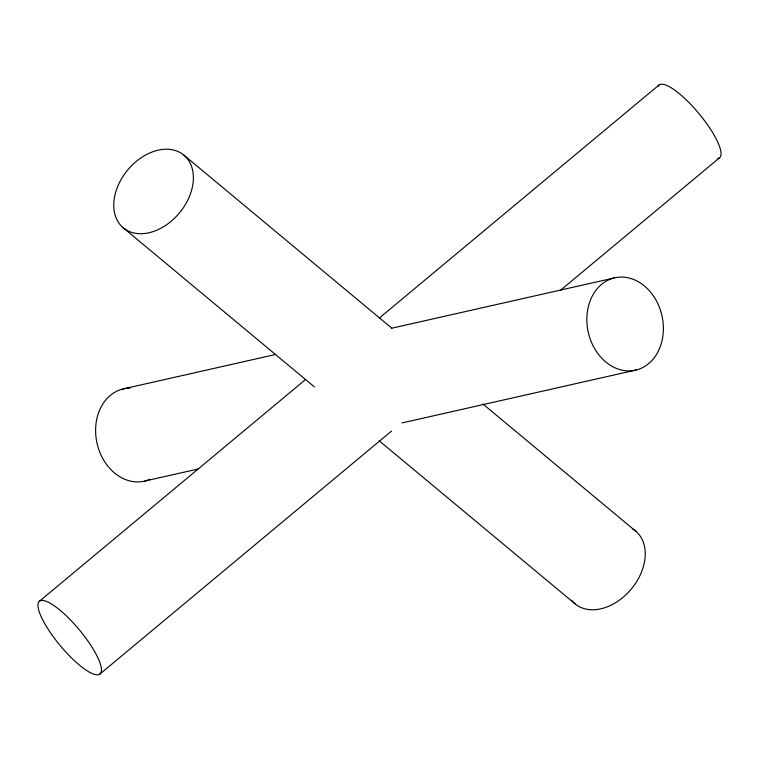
<?xml version="1.0" encoding="UTF-8"?>
<svg xmlns="http://www.w3.org/2000/svg" width="759" height="759" viewBox="0 0 759 759"><rect width="100%" height="100%" fill="white"/><g stroke="black" fill="none" stroke-linecap="round" stroke-linejoin="round"><path stroke-width="1.14" d="M39.468 601.213L305.668 379.424M379.253 318.106L659.078 84.961M99.922 674.039A47.324 12.391 50.2 0 0 63.006 612.769A47.324 12.391 50.2 0 0 46.157 626.071A47.324 12.391 50.2 0 0 99.922 674.039L391.559 431.055M560.54 290.261L719.532 157.787M122.882 388.988L275.1 354.586M391.568 328.258L614.126 277.965M144.874 481.035L197.919 469.053M402.033 422.924L636.118 370.012M184.048 155.272A47.324 33.633 -50.2 0 1 160.491 228.459A47.324 33.633 -50.2 0 1 116.146 190.68A47.324 33.633 -50.2 0 1 184.048 155.272L391.767 328.144M482.866 403.959L635.919 531.338M123.081 227.662L314.397 386.881M379.083 440.713L574.952 603.728M658.006 86.431A47.324 12.391 50.2 0 1 699.039 113.698A47.324 12.391 50.2 0 1 717.843 158.508M149.988 479.28A47.324 37.76 77.3 0 1 96.962 442.943A47.324 37.76 77.3 0 1 130.017 388.105M632.664 529.004A47.324 33.633 -50.2 0 1 630.672 589.771A47.324 33.633 -50.2 0 1 571.622 600.255M588.586 305.678A47.324 37.76 77.3 0 0 633.471 370.544A47.324 37.76 77.3 0 0 653.3 295.754A47.324 37.76 77.3 0 0 588.586 305.678"/></g></svg>
